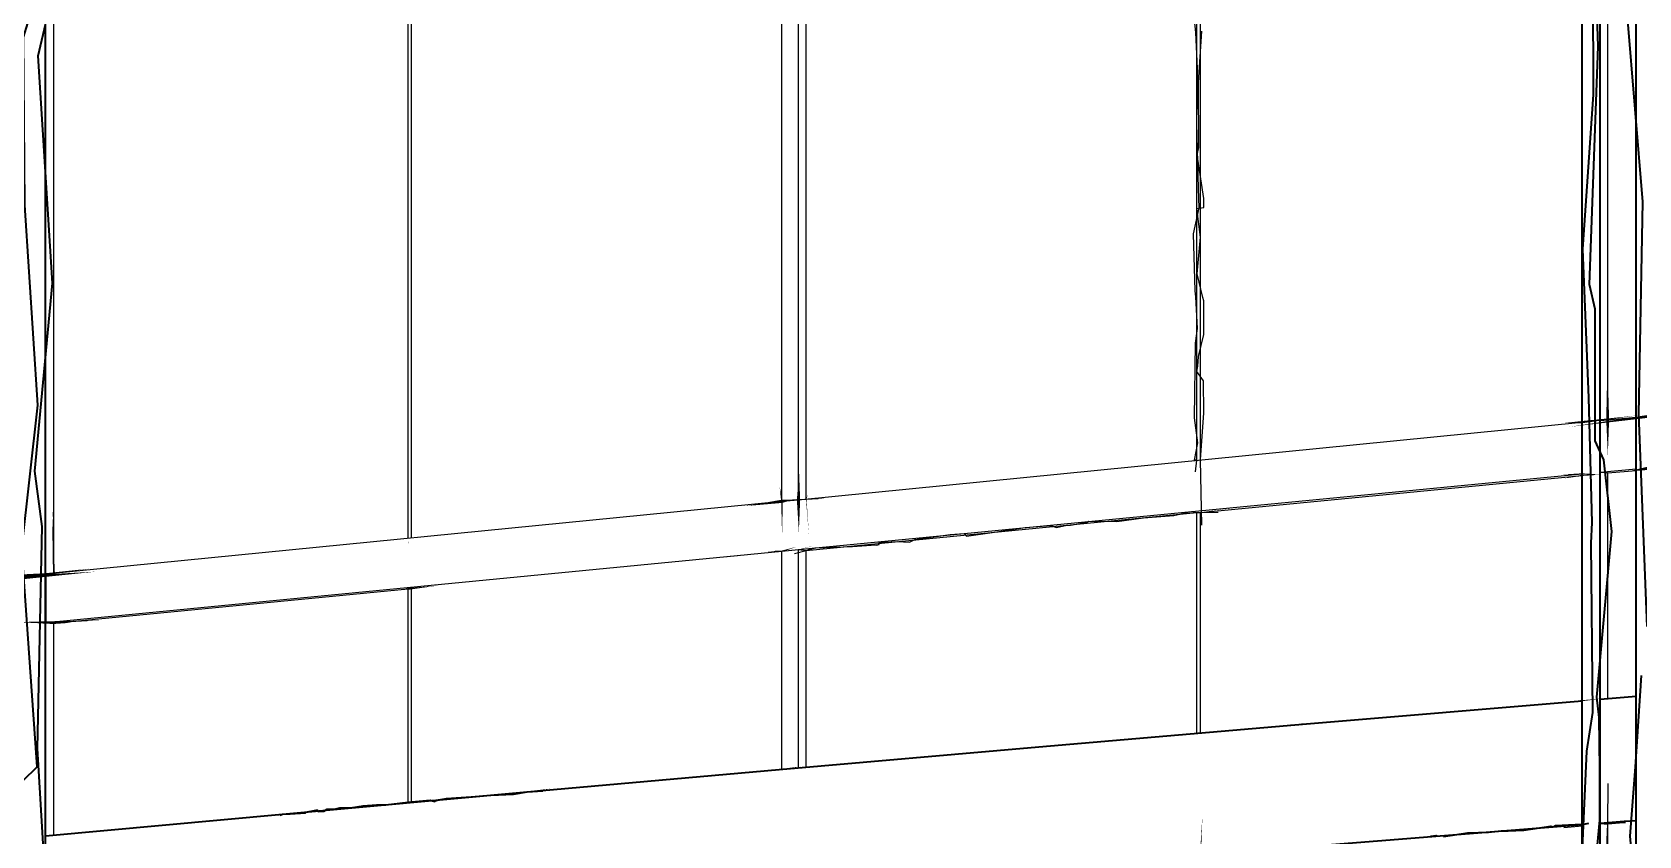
# Model space of a CAD drawing. Header units: inches. Extents: x -877 to 882, y -418 to 410.
# Drawn here: x -410.9 to -281.6, y 74.7 to 139.4 of the extents above; entities that cross this region are included whole.
import ezdxf

# ---------------------------------------------------------------- set-up
doc = ezdxf.new("R2010")
doc.units = ezdxf.units.IN
doc.header["$LTSCALE"] = 0.5
doc.header["$MEASUREMENT"] = 0
doc.layers.get('0').update_dxf_attribs({"lineweight": 18})
for name, color, linetype, lineweight in [('A-Glaz-Curt', 52, 'Continuous', 35), ('A-Glaz-Curt-Unit', 51, 'Continuous', 25), ('A-Wall', 113, 'Continuous', 35)]:
    doc.layers.add(name, color=color, linetype=linetype, lineweight=lineweight)

# ---------------------------------------------------------------- blocks, each defined once
blk = doc.blocks.new('*U12')
at = {"color": 7, "linetype": 'Continuous', "lineweight": -3}
for p, q in [((-350.55, 101.59), (-349.22, 101.72)), ((-349.25, 101.72), (-349.22, 101.72)), ((-349.22, 101.72), (-349.22, 101.72)), ((-349.26, 97.69), (-349.24, 97.7)), ((-349.24, 97.7), (-349.22, 97.7)), ((-349.22, 97.7), (-348.6, 97.63)), ((-380.62, 94.54), (-380.36, 94.56)), ((-380.36, 94.56), (-380.36, 94.56)), ((-287.64, 75.34), (-286.16, 75.46)), ((-282.84, 75.73), (-282.67, 75.74))]:
    blk.add_line(p, q, dxfattribs=at)
at = {"layer": 'A-Glaz-Curt', "color": 143, "linetype": 'Continuous', "lineweight": 35}
for p, q in [((-281.81, -223.87), (-281.81, 271.68)), ((-286.16, -223.62), (-286.16, 270.95)), ((-284.71, -223.7), (-284.71, 271.19)), ((-409.82, -215.92), (-409.82, 248.93)), ((-308.34, 83.68), (-286.16, 85.54)), ((-286.16, 75.57), (-286.16, 85.54)), ((-286.16, 85.54), (-286.16, 85.54)), ((-284.71, 85.66), (-283.75, 85.74)), ((-284.71, 75.69), (-284.71, 85.66)), ((-283.75, 85.74), (-282.78, 85.82)), ((-282.78, 85.82), (-281.81, 85.9)), ((-281.81, 75.91), (-281.81, 85.9)), ((-281.81, 85.9), (-281.81, 85.9)), ((-329.87, 81.83), (-308.34, 83.68)), ((-350.77, 80.01), (-329.87, 81.83)), ((-371.06, 78.21), (-350.77, 80.01)), ((-390.74, 76.42), (-371.06, 78.21)), ((-409.82, 74.66), (-390.74, 76.42)), ((-308.34, 73.81), (-286.16, 75.57)), ((-286.16, 75.57), (-286.16, 75.57)), ((-284.71, 75.69), (-283.75, 75.76)), ((-284.71, 75.69), (-284.1, 75.63)), ((-283.75, 75.76), (-282.78, 75.84)), ((-282.78, 75.84), (-281.81, 75.91)), ((-281.81, 75.91), (-281.81, 75.91))]:
    blk.add_line(p, q, dxfattribs=at)
at = {"layer": 'A-Glaz-Curt-Unit', "color": 141, "linetype": 'Continuous', "lineweight": 25}
for p, q in [((-284.1, 108.15), (-284.1, 169.45)), ((-348.6, 101.79), (-348.6, 161.16)), ((-409.14, 95.8), (-409.14, 153.38)), ((-316.88, 100.7), (-286.16, 103.68)), ((-284.1, 103.87), (-281.81, 104.08)), ((-284.1, 85.71), (-284.1, 103.87)), ((-348.6, 97.63), (-317.16, 100.68)), ((-348.6, 80.2), (-348.6, 97.63)), ((-409.14, 91.78), (-380.62, 94.54)), ((-409.14, 74.72), (-409.14, 91.78)), ((-284.1, 75.63), (-282.84, 75.73)), ((-284.1, 38.69), (-284.1, 75.63))]:
    blk.add_line(p, q, dxfattribs=at)
at = {"layer": 'A-Glaz-Curt-Unit', "color": 143, "linetype": 'Continuous', "lineweight": 25}
for p, q in [((-317.16, 104.89), (-317.16, 165.21)), ((-316.88, 104.92), (-316.88, 165.24)), ((-350.55, 101.59), (-350.55, 161.08)), ((-349.22, 101.72), (-349.22, 161.25)), ((-380.62, 98.62), (-380.62, 157.04)), ((-380.36, 98.65), (-380.36, 157.08)), ((-349.26, 101.72), (-286.18, 107.96)), ((-286.18, 103.8), (-286.18, 107.96)), ((-286.18, 107.96), (-286.16, 107.95)), ((-284.71, 108.1), (-281.81, 108.37)), ((-284.71, 103.94), (-284.71, 108.1)), ((-281.81, 104.21), (-281.81, 108.37)), ((-281.81, 108.37), (-281.81, 108.37)), ((-349.22, 97.7), (-286.18, 103.8)), ((-286.18, 103.8), (-286.16, 103.8)), ((-284.71, 103.94), (-281.81, 104.21)), ((-284.71, 103.94), (-284.1, 103.87)), ((-281.81, 104.21), (-281.81, 104.21)), ((-409.76, 95.74), (-350.55, 101.59)), ((-350.55, 101.59), (-349.22, 101.72)), ((-317.16, 100.68), (-316.88, 100.7)), ((-317.16, 82.92), (-317.16, 100.68)), ((-316.88, 82.95), (-316.88, 100.7)), ((-409.76, 91.84), (-350.55, 97.57)), ((-350.55, 97.57), (-349.22, 97.7)), ((-350.55, 80.03), (-350.55, 97.57)), ((-349.22, 80.15), (-349.22, 97.7)), ((-409.76, 91.84), (-409.76, 95.74)), ((-380.62, 77.34), (-380.62, 94.54)), ((-380.36, 77.36), (-380.36, 94.56)), ((-409.76, 91.84), (-409.14, 91.78))]:
    blk.add_line(p, q, dxfattribs=at)
blk = doc.blocks.new('New Napkin Sketch')
at = {"layer": 'A-Wall', "color": 143, "linetype": 'Continuous', "lineweight": 25}
for p, q in [((-286.18, 103.8), (-286.18, 107.96)), ((-286.18, 107.96), (-286.16, 107.95)), ((-284.71, 108.1), (-281.81, 108.37)), ((-284.71, 103.94), (-284.71, 108.1)), ((-281.81, 104.21), (-281.81, 108.37)), ((-281.81, 108.37), (-281.81, 108.37)), ((-286.18, 103.8), (-286.16, 103.8)), ((-284.71, 103.94), (-281.81, 104.21)), ((-284.71, 103.94), (-284.1, 103.87)), ((-281.81, 104.21), (-281.81, 104.21)), ((-350.55, 101.59), (-349.22, 101.72)), ((-317.16, 100.68), (-316.88, 100.7)), ((-317.16, 82.92), (-317.16, 100.68)), ((-316.88, 82.95), (-316.88, 100.7)), ((-350.55, 97.57), (-349.22, 97.7)), ((-350.55, 80.03), (-350.55, 97.57)), ((-349.22, 80.15), (-349.22, 97.7)), ((-409.76, 91.84), (-409.76, 95.74)), ((-380.62, 77.34), (-380.62, 94.54)), ((-380.36, 77.36), (-380.36, 94.56)), ((-409.76, 91.84), (-409.14, 91.78))]:
    blk.add_line(p, q, dxfattribs=at)
at = {"layer": 'A-Wall', "color": 141, "linetype": 'Continuous', "lineweight": 25}
for p, q in [((-284.1, 103.87), (-281.81, 104.08)), ((-284.1, 85.71), (-284.1, 103.87)), ((-348.6, 80.2), (-348.6, 97.63)), ((-409.14, 74.72), (-409.14, 91.78)), ((-284.1, 75.63), (-282.84, 75.73))]:
    blk.add_line(p, q, dxfattribs=at)
at = {"layer": 'A-Wall', "color": 7, "linetype": 'Continuous', "lineweight": -3}
for p, q in [((-350.55, 101.59), (-349.22, 101.72)), ((-349.25, 101.72), (-349.22, 101.72)), ((-349.22, 101.72), (-349.22, 101.72)), ((-349.26, 97.69), (-349.24, 97.7)), ((-349.24, 97.7), (-349.22, 97.7)), ((-349.22, 97.7), (-348.6, 97.63)), ((-380.62, 94.54), (-380.36, 94.56)), ((-380.36, 94.56), (-380.36, 94.56)), ((-287.64, 75.34), (-286.16, 75.46)), ((-282.84, 75.73), (-282.67, 75.74))]:
    blk.add_line(p, q, dxfattribs=at)
at = {"layer": 'A-Wall', "color": 143, "linetype": 'Continuous', "lineweight": 35}
for p, q in [((-286.16, 75.57), (-286.16, 85.54)), ((-286.16, 85.54), (-286.16, 85.54)), ((-284.71, 85.66), (-283.75, 85.74)), ((-284.71, 75.69), (-284.71, 85.66)), ((-283.75, 85.74), (-282.78, 85.82)), ((-282.78, 85.82), (-281.81, 85.9)), ((-281.81, 75.91), (-281.81, 85.9)), ((-281.81, 85.9), (-281.81, 85.9)), ((-409.82, 74.66), (-390.74, 76.42)), ((-286.16, 75.57), (-286.16, 75.57)), ((-284.71, 75.69), (-283.75, 75.76)), ((-284.71, 75.69), (-284.1, 75.63)), ((-283.75, 75.76), (-282.78, 75.84)), ((-282.78, 75.84), (-281.81, 75.91)), ((-281.81, 75.91), (-281.81, 75.91))]:
    blk.add_line(p, q, dxfattribs=at)
at = {"layer": 'A-Wall', "color": 143, "linetype": 'Continuous', "lineweight": 35, "extrusion": (0, 0, -1)}
for points in [[(286.22, 71.87), (285.79, 81.49), (285.3, 84.58), (285.43, 98.22), (285.34, 99.89), (285.63, 109.92), (286.1, 121.89), (285.25, 134.33), (285.28, 142.91), (285.99, 155.21), (285.39, 169.74), (285.24, 176.35), (285.47, 187.74), (286.33, 206.79), (285.47, 224.74), (285.49, 231.43), (286.36, 236), (285.89, 251.44), (286.66, 262.41), (286.16, 270.95), (285.21, 284.83)], [(281.21, -56.09), (282.72, -37.93), (282.67, -37.81), (280.86, -31.44), (282.53, -19.05), (282.69, -2.3), (281.95, 7.87), (281.76, 26.19), (282.31, 42.07), (281.37, 47.91), (282.06, 51.34), (282.6, 59.92), (280.99, 60.18), (282.3, 74.64), (281.86, 80.21), (281.39, 87.56)], [(280.91, 91.5), (281.6, 108.6), (281.27, 125.69), (282.51, 140.62), (282.34, 152.9), (282.09, 167.73), (281.27, 181.06)], [(285.1, 71.96), (284.73, 75.93), (284.72, 80.05), (284.79, 84.2), (284.98, 85.83), (283.76, 99.15), (284.41, 104.93), (285.1, 106.47), (285.11, 117.07), (285.56, 119.05), (284.86, 138.19), (285.33, 151.93), (284.88, 170.51), (284.8, 183.97), (284.02, 196.88), (285.46, 201.28), (285.45, 209.26)], [(409.55, 66.37), (410.47, 81.69), (410.08, 99.55), (410.69, 104.02), (409.26, 119.14), (410.4, 137.45), (409.71, 140.44), (410.77, 157.85), (409.09, 166.04), (409.59, 172.8), (410.59, 184.67), (409.49, 197.22), (410.3, 212.14), (410.3, 214.85), (410, 233.35), (409.8, 236.95), (409, 241), (409.05, 244.22), (409.82, 248.93), (409.72, 259.72)], [(411.96, 67.55), (411.61, 79.12), (410.5, 80.21), (411.73, 97.79), (410.44, 109.33), (411.49, 125.44), (411.6, 138.95), (411.24, 140.08), (411.48, 150.68), (411.59, 155.15), (411.23, 170.82), (410.17, 175.83), (411.7, 182.95), (411.01, 183.38), (410.59, 186.9), (411.94, 198.6), (410.25, 210.99), (411.08, 222.22), (410.92, 224.82), (410.97, 230.44), (410.53, 232.26), (411.74, 246.86), (411.02, 248.7), (410.49, 253.15)], [(390.95, 76.34), (390.74, 76.42), (390.12, 76.44), (388.9, 76.51), (388.87, 76.58), (388.03, 76.72), (387.94, 76.73), (387.84, 76.61), (387.42, 76.64), (387.15, 76.81), (386.55, 76.8), (386.13, 76.92), (385.27, 76.92), (384.26, 77.07), (383.17, 77.17), (382.43, 77.17), (380.62, 77.37), (378.87, 77.53), (378.5, 77.44), (378.39, 77.52), (378.2, 77.56), (377.56, 77.66), (376.78, 77.73), (375.56, 77.81), (373.97, 77.94), (372.16, 78.01), (371.06, 78.21), (369.79, 78.28)], [(298.37, 74.63), (297.9, 74.7), (297.87, 74.64)], [(297.3, 74.62), (295.35, 74.9), (294.5, 74.94), (293.68, 74.97), (292.67, 75.06), (292.12, 75.07), (290.86, 75.11), (288.68, 75.45), (288.5, 75.38), (288.3, 75.49), (286.2, 75.61), (286.16, 75.57), (285.62, 75.68)]]:
    blk.add_lwpolyline(points, dxfattribs=at)
at = {"layer": 'A-Wall', "color": 141, "linetype": 'Continuous', "lineweight": 25, "extrusion": (0, 0, -1)}
for points in [[(284.09, 105.26, 0, 0.232, 0), (284.1, 108.15, 0.232, 0, 0), (284.12, 112.92, 0, 0, 0), (284.25, 113.19, 0, 0, 0), (284.13, 117.58, 0, 0, 0), (284.38, 120.57, 0, 0, 0), (284.16, 123.14, 0, 0, 0), (284.2, 125.33, 0, 0, 0), (284.4, 125.98, 0, 0, 0), (283.91, 128.48, 0, 0, 0), (283.87, 131.16, 0, 0, 0), (283.81, 135.38, 0, 0, 0), (284.13, 139.81, 0, 0, 0), (283.83, 143.74, 0, 0, 0), (284.01, 149.85, 0, 0, 0), (284.01, 150.36, 0, 0, 0), (284.01, 151.21, 0, 0, 0), (284.31, 154.25, 0, 0, 0), (284.05, 158.36, 0, 0, 0), (284.11, 161.47, 0, 0, 0), (283.85, 164.02, 0, 0.216, 0), (284.1, 169.45, 0.216, 0, 0), (284.19, 174.2, 0, 0, 0)], [(348.37, 98.76, 0, 0.0459, 0), (348.6, 101.79, 0.0459, 0, 0), (348.44, 102.16, 0, 0, 0), (348.69, 103.57, 0, 0, 0), (348.52, 107.72, 0, 0, 0), (348.57, 110.11, 0, 0, 0), (348.4, 113.13, 0, 0, 0), (348.71, 118.26, 0, 0, 0), (348.64, 119.09, 0, 0, 0), (348.68, 123.73, 0, 0, 0), (348.7, 124.32, 0, 0, 0), (348.61, 126.44, 0, 0, 0), (348.45, 130.38, 0, 0, 0), (348.74, 131.22, 0, 0, 0), (348.7, 136.6, 0, 0, 0), (348.32, 140.79, 0, 0, 0), (348.51, 146.32, 0, 0, 0), (348.68, 151.86, 0, 0, 0), (348.38, 156.78, 0, 0, 0), (348.47, 161.15, 0, 0.241, 0), (348.6, 161.16, 0.241, 0, 0), (348.58, 162.56, 0, 0, 0)], [(409.37, 95.62, 0, 0.157, 0), (409.14, 95.8, 0.157, 0, 0), (409.29, 100.91, 0, 0, 0), (408.85, 102.73, 0, 0, 0), (409.32, 107.12, 0, 0, 0), (409.28, 111.57, 0, 0, 0), (409.24, 112.58, 0, 0, 0), (409.23, 117.54, 0, 0, 0), (409.13, 119.82, 0, 0, 0), (408.9, 123.86, 0, 0, 0), (409.09, 128.6, 0, 0, 0), (409, 130.14, 0, 0, 0), (409.36, 134.59, 0, 0, 0), (409.31, 138.97, 0, 0, 0), (409.31, 140.47, 0, 0, 0), (409.12, 145.6, 0, 0, 0), (409.01, 149.5, 0, 0, 0), (409.41, 150.53, 0, 0.218, 0), (409.14, 153.38, 0.218, 0, 0), (409.39, 154.62, 0, 0, 0)], [(319.45, 100.39, 0, 0.0224, 0), (316.88, 100.7, 0.0224, 0, 0), (313.95, 101.07, 0, 0, 0), (311.32, 101.36, 0, 0, 0), (308.7, 101.39, 0, 0, 0), (305.7, 101.78, 0, 0, 0), (305.56, 101.77, 0, 0, 0), (303.19, 101.98, 0, 0, 0), (302.89, 102.17, 0, 0, 0), (301.35, 102.08, 0, 0, 0), (299.04, 102.44, 0, 0, 0), (298.98, 102.56, 0, 0, 0), (297.94, 102.66, 0, 0, 0), (295.16, 102.83, 0, 0, 0), (292.99, 102.95, 0, 0, 0), (290.26, 103.14, 0, 0, 0), (289.73, 103.24, 0, 0, 0), (287.61, 103.43, 0, 0.0957, 0), (286.16, 103.68, 0.0957, 0, 0), (284.86, 103.72, 0, 0, 0)], [(410.1, 91.75, 0, 0.13, 0), (409.14, 91.78, 0.13, 0, 0), (407.58, 91.83, 0, 0, 0), (406.23, 92.05, 0, 0, 0), (403.62, 92.23, 0, 0, 0), (400.84, 92.67, 0, 0, 0), (398.35, 92.73, 0, 0, 0), (395.77, 92.95, 0, 0, 0), (393.42, 93.29, 0, 0, 0), (393.31, 93.38, 0, 0, 0), (392.85, 93.25, 0, 0, 0), (390.95, 93.53, 0, 0, 0), (388.75, 93.84, 0, 0, 0), (386.08, 93.88, 0, 0, 0), (385.52, 93.93, 0, 0, 0), (383.42, 94.36, 0, 0, 0), (381.33, 94.46, 0, 0.143, 0), (380.62, 94.54, 0.143, 0, 0), (378.28, 94.8, 0, 0, 0)]]:
    blk.add_lwpolyline(points, format="xyseb", dxfattribs=at)
at = {"layer": 'A-Wall', "color": 143, "linetype": 'Continuous', "lineweight": 25, "extrusion": (0, 0, -1)}
for points in [[(317.28, 103.95), (317.16, 104.89), (317.34, 104.9), (317.08, 106.29), (317.36, 108.3), (317.26, 114.31), (317.11, 115.51), (317.24, 118.06), (317.29, 118.52), (317.42, 123.12), (316.97, 125.22), (317.03, 126.78), (317.16, 132.04), (317.11, 136.43), (317.25, 139.33), (317.36, 140.35)], [(316.75, 99.67), (316.88, 104.92), (316.6, 108.71), (316.63, 111.29), (317.16, 112.05), (317.07, 112.48), (317.02, 113.26), (316.6, 115.03), (316.61, 117.72), (316.69, 117.99), (317.15, 119.91), (316.88, 122.85), (317.17, 125.15), (316.61, 125.23), (316.59, 125.97), (317.13, 129.47), (317, 130.08), (317.03, 135.31), (316.75, 139.44)]]:
    blk.add_lwpolyline(points, dxfattribs=at)
for points in [[(349.19, 99.07, 0, 0.267, 0), (349.22, 101.72, 0.267, 0, 0), (349.17, 103.89, 0, 0, 0), (348.97, 108.52, 0, 0, 0), (349.13, 112.71, 0, 0, 0), (349.27, 113.49, 0, 0, 0), (349.34, 116.8, 0, 0, 0), (348.94, 119.34, 0, 0, 0), (348.93, 123.01, 0, 0, 0), (349.04, 128.19, 0, 0, 0), (349.23, 133.85, 0, 0, 0), (348.96, 138.72, 0, 0, 0), (349.16, 144.51, 0, 0, 0), (349.13, 150.3, 0, 0, 0), (349.37, 153.24, 0, 0, 0), (349.49, 158.91, 0, 0, 0), (349.31, 159.35, 0, 0.0514, 0), (349.22, 161.25, 0.0514, 0, 0), (349.21, 165.24, 0, 0, 0)], [(350.54, 98.84, 0, 0.137, 0), (350.55, 101.59, 0.137, 0, 0), (350.74, 102.78, 0, 0, 0), (350.58, 107.34, 0, 0, 0), (350.6, 111.42, 0, 0, 0), (350.62, 112.25, 0, 0, 0), (350.41, 115.12, 0, 0, 0), (350.82, 117.72, 0, 0, 0), (350.71, 123.66, 0, 0, 0), (350.37, 124.45, 0, 0, 0), (350.68, 126.59, 0, 0, 0), (350.71, 131.31, 0, 0, 0), (350.83, 136.02, 0, 0, 0), (350.78, 141.19, 0, 0, 0)], [(380.41, 98.25, 0, 0.000196, 0), (380.36, 98.65, 0.000196, 0, 0), (380.58, 102.04, 0, 0, 0), (380.57, 106.98, 0, 0, 0), (380.62, 107.53, 0, 0, 0), (380.5, 108.27, 0, 0, 0), (380.6, 113.17, 0, 0, 0), (380.56, 116.17, 0, 0, 0), (380.21, 117.6, 0, 0, 0), (380.53, 123.34, 0, 0, 0), (380.41, 124.29, 0, 0, 0), (380.56, 126.71, 0, 0, 0), (380.19, 131.2, 0, 0, 0), (380.3, 131.74, 0, 0, 0), (380.37, 134.37, 0, 0, 0), (380.13, 138.75, 0, 0, 0), (380.26, 141, 0, 0, 0), (380.13, 141.95, 0, 0, 0), (380.25, 142.81, 0, 0, 0), (380.17, 147.69, 0, 0, 0), (380.53, 148.31, 0, 0, 0), (380.3, 152.94, 0, 0.207, 0), (380.36, 157.08, 0.207, 0, 0), (380.1, 160.61, 0, 0, 0)], [(380.64, 98.04, 0, 0.0108, 0), (380.62, 98.62, 0.0108, 0, 0), (380.69, 102.19, 0, 0, 0), (380.41, 103.37, 0, 0, 0), (380.64, 105.08, 0, 0, 0), (380.73, 107.1, 0, 0, 0), (380.75, 110.57, 0, 0, 0), (380.83, 112.27, 0, 0, 0), (380.82, 114.44, 0, 0, 0), (380.71, 120.27, 0, 0, 0), (380.52, 121.61, 0, 0, 0), (380.36, 125.51, 0, 0, 0), (380.44, 126.46, 0, 0, 0), (380.88, 131.92, 0, 0, 0), (380.74, 134.98, 0, 0, 0), (380.69, 138.49, 0, 0, 0), (380.55, 143.63, 0, 0, 0), (380.78, 148.49, 0, 0, 0), (380.74, 148.5, 0, 0, 0), (380.34, 149.73, 0, 0, 0), (380.67, 153.25, 0, 0, 0), (380.91, 156.45, 0, 0.0391, 0), (380.62, 157.04, 0.0391, 0, 0), (380.85, 157.11, 0, 0, 0)], [(287.19, 107.58, 0, 0.251, 0), (280.3, 108.5, 0.251, 0, 0), (277.24, 108.6, 0, 0, 0), (271.11, 109.49, 0, 0, 0), (267.43, 109.9, 0, 0, 0), (263.51, 110.19, 0, 0, 0), (262.06, 110.39, 0, 0, 0), (258.93, 110.28, 0, 0, 0), (256.15, 110.31, 0, 0, 0), (250.84, 110.86, 0, 0, 0), (250.09, 111.47, 0, 0, 0), (249.45, 110.87, 0, 0, 0), (243.34, 111.6, 0, 0, 0), (236.51, 112.17, 0, 0, 0), (233.5, 112.65, 0, 0, 0), (231.6, 112.72, 0, 0, 0), (225.7, 113.08, 0, 0, 0), (222.99, 113.36, 0, 0, 0), (216.86, 113.86, 0, 0, 0), (211.88, 114.19, 0, 0.152, 0), (208.48, 114.82, 0.152, 0, 0), (205.93, 114.92, 0, 0, 0)], [(282.51, 103.98, 0, 0.356, 0), (280.3, 104.34, 0.356, 0, 0), (280.01, 104.62, 0, 0, 0), (278.28, 104.45, 0, 0, 0), (277.78, 104.65, 0, 0, 0), (272.97, 104.74, 0, 0, 0), (272.63, 105.08, 0, 0, 0), (268.4, 105.53, 0, 0, 0), (264.46, 105.76, 0, 0, 0), (258.04, 106.2, 0, 0, 0), (251.73, 106.93, 0, 0, 0), (249.36, 107.34, 0, 0, 0), (245.92, 107.31, 0, 0, 0), (239.72, 107.92, 0, 0, 0), (233.78, 108.3, 0, 0, 0), (230.32, 108.77, 0, 0, 0), (226.13, 108.88, 0, 0, 0), (222.63, 109.62, 0, 0, 0), (216.45, 110.11, 0, 0, 0), (214.09, 109.82, 0, 0, 0), (212.42, 110.29, 0, 0.111, 0), (208.1, 110.56, 0.111, 0, 0), (203.38, 110.96, 0, 0, 0)], [(351.06, 101.63, 0, 0.102, 0), (349.26, 101.72, 0.102, 0, 0), (346.81, 101.81, 0, 0, 0), (346.15, 101.88, 0, 0, 0), (340.68, 102.74, 0, 0, 0), (337.51, 103.19, 0, 0, 0), (337.37, 102.77, 0, 0, 0), (334.43, 102.96, 0, 0, 0), (331.94, 103.57, 0, 0, 0), (331.55, 103.76, 0, 0, 0), (328.11, 103.85, 0, 0, 0), (321.9, 104.18, 0, 0, 0), (318.52, 104.59, 0, 0, 0), (315.66, 104.78, 0, 0, 0), (314.84, 105.35, 0, 0, 0), (312.88, 105.06, 0, 0, 0), (312.44, 105.39, 0, 0, 0), (306.11, 105.72, 0, 0, 0), (300.73, 106.81, 0, 0, 0), (298.84, 106.98, 0, 0, 0), (292.9, 107.07, 0, 0, 0), (289.65, 107.77, 0, 0, 0), (287.67, 107.89, 0, 0.178, 0), (286.18, 107.96, 0.178, 0, 0), (281.71, 108.5, 0, 0, 0)], [(355.33, 97.05, 0, 0.0357, 0), (349.22, 97.7, 0.0357, 0, 0), (347.9, 98.04, 0, 0, 0), (346.77, 98.21, 0, 0, 0), (343.58, 98.01, 0, 0, 0), (341.5, 98.57, 0, 0, 0), (339.4, 98.88, 0, 0, 0), (335.58, 99.27, 0, 0, 0), (332.87, 99.25, 0, 0, 0), (329.06, 99.71, 0, 0, 0), (326.51, 99.6, 0, 0, 0), (324.41, 100.37, 0, 0, 0), (319.36, 100.66, 0, 0, 0), (316.5, 100.92, 0, 0, 0), (314.82, 101.09, 0, 0, 0), (313.68, 101.43, 0, 0, 0), (309, 101.52, 0, 0, 0), (307.78, 101.95, 0, 0, 0), (302.4, 102.06, 0, 0, 0), (298.03, 102.53, 0, 0, 0), (295.4, 103.21, 0, 0, 0), (289.52, 103.79, 0, 0, 0), (287.81, 103.74, 0, 0.0884, 0), (286.18, 103.8, 0.0884, 0, 0), (284.24, 103.72, 0, 0, 0)], [(414.27, 95.57, 0, 0.134, 0), (409.76, 95.74, 0.134, 0, 0), (406.35, 96.16, 0, 0, 0), (403.7, 96.39, 0, 0, 0), (401.51, 96.3, 0, 0, 0), (398.97, 96.87, 0, 0, 0), (395.48, 97.24, 0, 0, 0), (392.99, 97.16, 0, 0, 0), (392.12, 97.75, 0, 0, 0), (390.55, 97.36, 0, 0, 0), (385.5, 98.37, 0, 0, 0), (380.24, 98.53, 0, 0, 0), (377.07, 99.18, 0, 0, 0), (372.52, 99.6, 0, 0, 0), (367.39, 99.67, 0, 0, 0), (366.05, 99.95, 0, 0, 0), (365.33, 100.23, 0, 0, 0), (364.43, 100.37, 0, 0, 0), (363.93, 100.55, 0, 0, 0), (362.02, 100.17, 0, 0, 0), (361.61, 100.62, 0, 0, 0), (356, 101.21, 0, 0, 0), (353.45, 101.21, 0, 0.258, 0), (350.55, 101.59, 0.258, 0, 0), (349.71, 101.71, 0, 0, 0)], [(412.1, 91.86, 0, 0.181, 0), (409.76, 91.84, 0.181, 0, 0), (405.29, 92.01, 0, 0, 0), (399.68, 92.8, 0, 0, 0), (394.77, 93.15, 0, 0, 0), (394.37, 93.54, 0, 0, 0), (390.51, 93.53, 0, 0, 0), (390, 93.49, 0, 0, 0), (385.37, 94.45, 0, 0, 0), (384.43, 94.34, 0, 0, 0), (382.02, 94.7, 0, 0, 0), (376.17, 95.32, 0, 0, 0), (372.47, 95.16, 0, 0, 0), (367.24, 96.22, 0, 0, 0), (364.44, 96.12, 0, 0, 0), (360.49, 96.38, 0, 0, 0), (359.94, 96.41, 0, 0, 0), (358.92, 96.51, 0, 0, 0), (357.73, 96.91, 0, 0, 0), (357.45, 96.8, 0, 0, 0), (354.02, 97.52, 0, 0, 0), (351.72, 97.58, 0, 0.113, 0), (350.55, 97.57, 0.113, 0, 0), (349.38, 97.93, 0, 0, 0)], [(516.11, 84.06, 0, 0.278, 0), (515.94, 83.88, 0.278, 0, 0), (510.35, 84.67, 0, 0, 0), (503.59, 84.84, 0, 0, 0), (494.55, 86.5, 0, 0, 0), (489.96, 86.44, 0, 0, 0), (484.8, 86.87, 0, 0, 0), (481.2, 87.87, 0, 0, 0), (472.22, 89.17, 0, 0, 0), (469.47, 89.3, 0, 0, 0), (469.3, 88.93, 0, 0, 0), (460.33, 90.16, 0, 0, 0), (455.45, 90.8, 0, 0, 0), (448.57, 91.38, 0, 0, 0), (441.63, 91.71, 0, 0, 0), (437.88, 92.65, 0, 0, 0), (428.68, 93.51, 0, 0, 0), (423.65, 93.96, 0, 0, 0), (423.25, 94.09, 0, 0, 0), (417.78, 94.38, 0, 0.442, 0), (414.64, 95.23, 0.442, 0, 0), (405.73, 95.93, 0, 0, 0)], [(316.79, 34.23, 0, 0.00137, 0), (316.88, 36.56, 0.00137, 0, 0), (316.86, 38.42, 0, 0, 0), (316.82, 38.86, 0, 0, 0), (316.82, 41.13, 0, 0, 0), (316.78, 44.25, 0, 0, 0), (316.85, 44.78, 0, 0, 0), (317.04, 47.47, 0, 0, 0), (316.88, 50.07, 0, 0, 0), (316.86, 52.35, 0, 0, 0), (316.8, 55.78, 0, 0, 0), (316.74, 56.97, 0, 0, 0), (317.02, 57.91, 0, 0, 0), (316.89, 60.11, 0, 0, 0), (316.88, 61.71, 0, 0, 0), (316.75, 62.02, 0, 0, 0), (316.98, 64.93, 0, 0, 0), (316.79, 65.84, 0, 0, 0), (317.02, 68.03, 0, 0, 0), (316.84, 69.45, 0, 0, 0), (316.9, 72.04, 0, 0.0943, 0), (316.88, 72.91, 0.0943, 0, 0), (316.71, 76.4, 0, 0, 0)]]:
    blk.add_lwpolyline(points, format="xyseb", dxfattribs=at)
at = {"layer": 'A-Wall', "color": 141, "linetype": 'Continuous', "lineweight": 25, "extrusion": (0, 0, -1)}
for points in [[(349.55, 97.39), (348.6, 97.63), (347.89, 97.85), (344.88, 97.95), (343.01, 98.08), (342.95, 98.07), (342.74, 98.11), (342.72, 98.27), (341.27, 98.35), (340.3, 98.29), (339.85, 98.52), (337.02, 98.91), (335.9, 99), (335.71, 98.78), (333.45, 99.1), (330.98, 99.47), (328.93, 99.65), (328.46, 99.48), (327.63, 99.68), (327.32, 99.68), (325.97, 99.92), (325.89, 99.99), (323.59, 99.96), (321.46, 100.26), (319.02, 100.44), (317.61, 100.77), (317.16, 100.68), (315.46, 100.71)], [(284.17, 73.67), (284.1, 75.63), (284.06, 78.87)]]:
    blk.add_lwpolyline(points, dxfattribs=at)
at = {"layer": 'A-Wall', "color": 143, "linetype": 'Continuous', "lineweight": 35, "extrusion": (0, 0, -1)}
for points in [[(309.93, 83.61, 0, 0.0275, 0), (308.34, 83.68, 0.0275, 0, 0), (308.09, 83.68, 0, 0, 0), (307.25, 83.84, 0, 0, 0), (305.1, 83.88, 0, 0, 0), (303.52, 84.09, 0, 0, 0), (302.89, 84.22, 0, 0, 0), (301.94, 84.18, 0, 0, 0), (299.95, 84.44, 0, 0, 0), (298.16, 84.45, 0, 0, 0), (297.52, 84.49, 0, 0, 0), (297.19, 84.52, 0, 0, 0), (297.04, 84.53, 0, 0, 0), (295.64, 84.69, 0, 0, 0), (293.89, 84.84, 0, 0, 0), (293.21, 85, 0, 0, 0), (292.5, 85.05, 0, 0, 0), (291.21, 85.05, 0, 0, 0), (290.71, 85.24, 0, 0, 0), (288.82, 85.24, 0, 0, 0), (288.34, 85.37, 0, 0, 0), (286.65, 85.49, 0, 0, 0), (286.32, 85.6, 0, 0.083, 0), (286.16, 85.54, 0.083, 0, 0), (284.37, 85.73, 0, 0, 0)], [(330.89, 81.78, 0, 0.0731, 0), (329.87, 81.83, 0.0731, 0, 0), (328.04, 82.04, 0, 0, 0), (327.86, 81.96, 0, 0, 0), (325.85, 82.09, 0, 0, 0), (325.42, 82.18, 0, 0, 0), (324.76, 82.28, 0, 0, 0), (322.73, 82.37, 0, 0, 0), (320.81, 82.65, 0, 0, 0), (320.64, 82.55, 0, 0, 0), (319.95, 82.79, 0, 0, 0), (318.5, 82.77, 0, 0, 0), (317.19, 83, 0, 0, 0), (316.56, 83.01, 0, 0, 0), (315.39, 83.15, 0, 0, 0), (313.91, 83.13, 0, 0, 0), (312.19, 83.25, 0, 0, 0), (312, 83.47, 0, 0, 0), (311.28, 83.4, 0, 0, 0), (310.98, 83.39, 0, 0, 0), (310.79, 83.45, 0, 0, 0), (310.05, 83.43, 0, 0, 0), (308.85, 83.72, 0, 0.065, 0), (308.34, 83.68, 0.065, 0, 0), (307.17, 83.71, 0, 0, 0)], [(352.14, 79.81, 0, 0.0421, 0), (350.77, 80.01, 0.0421, 0, 0), (348.79, 80.28, 0, 0, 0), (347.69, 80.18, 0, 0, 0), (346.1, 80.42, 0, 0, 0), (344.59, 80.48, 0, 0, 0), (343.03, 80.58, 0, 0, 0), (341.7, 80.86, 0, 0, 0), (339.87, 80.92, 0, 0, 0), (337.85, 81.19, 0, 0, 0), (336.51, 81.19, 0, 0, 0), (335.09, 81.29, 0, 0, 0), (335.09, 81.45, 0, 0, 0), (335.07, 81.46, 0, 0, 0), (334.08, 81.47, 0, 0, 0), (333.58, 81.48, 0, 0, 0), (333.11, 81.51, 0, 0, 0), (332.03, 81.57, 0, 0, 0), (329.95, 81.88, 0, 0.0571, 0), (329.87, 81.83, 0.0571, 0, 0), (328.43, 81.98, 0, 0, 0)], [(372.69, 77.97, 0, 0.0761, 0), (371.06, 78.21, 0.0761, 0, 0), (369.17, 78.46, 0, 0, 0), (368.61, 78.33, 0, 0, 0), (367.01, 78.61, 0, 0, 0), (365.85, 78.71, 0, 0, 0), (365.28, 78.71, 0, 0, 0), (364.45, 78.7, 0, 0, 0), (363.37, 78.88, 0, 0, 0), (362.69, 78.92, 0, 0, 0), (362.09, 78.93, 0, 0, 0), (361.87, 78.97, 0, 0, 0), (360.99, 79.04, 0, 0, 0), (360.7, 79.14, 0, 0, 0), (358.82, 79.39, 0, 0, 0), (358.37, 79.28, 0, 0, 0), (356.97, 79.55, 0, 0, 0), (356.39, 79.61, 0, 0, 0), (355.66, 79.63, 0, 0, 0), (354.12, 79.74, 0, 0, 0), (353.14, 79.79, 0, 0, 0), (351.43, 79.9, 0, 0.06, 0), (350.77, 80.01, 0.06, 0, 0), (350.04, 80.05, 0, 0, 0)]]:
    blk.add_lwpolyline(points, format="xyseb", dxfattribs=at)

msp = doc.modelspace()

# ---------------------------------------------------------------- block references
msp.add_blockref('New Napkin Sketch', (0, 0))
at = {"color": 7, "linetype": 'Continuous', "lineweight": -3}
msp.add_blockref('*U12', (0, 0), dxfattribs=at)

doc.saveas('drawing.dxf')
